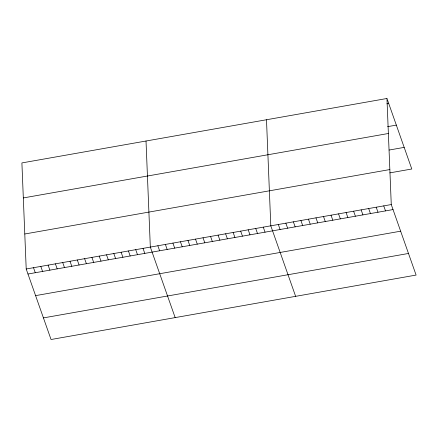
<?xml version="1.0" encoding="UTF-8"?>
<svg xmlns="http://www.w3.org/2000/svg" width="438" height="438" viewBox="0 0 438 438"><rect width="100%" height="100%" fill="white"/><g stroke="black" fill="none" stroke-linecap="round" stroke-linejoin="round"><path stroke-width="0.66" d="M386.957 98.484L21.9 162.925L26.209 268.998L51.043 339.516L416.1 275.075L391.265 204.557L386.957 98.484L411.791 169.002L389.831 172.879M386.842 103.833L388.725 103.499M387.553 126.664L396.335 125.115M23.323 197.932L388.38 133.491M389.119 150.042L404.181 147.387M24.785 233.996L389.847 169.555M26.209 268.998L391.265 204.557M27.977 274.013L393.034 209.572M35.587 295.628L400.644 231.187M43.428 317.9L408.49 253.46M383.737 205.887L385.506 210.902M376.209 207.218L377.978 212.233M368.681 208.543L370.444 213.558M361.147 209.873L362.916 214.888M353.619 211.204L355.388 216.219M346.091 212.534L347.86 217.549M338.563 213.859L340.326 218.874M331.035 215.189L332.798 220.204M323.501 216.52L325.27 221.535M315.973 217.85L317.742 222.865M308.445 219.175L310.214 224.19M300.917 220.506L302.68 225.521M293.383 221.836L295.152 226.851M285.855 223.166L287.624 228.182M278.327 224.491L280.096 229.512M295.628 296.34L270.799 225.822L266.49 119.749M263.271 227.152L265.034 232.167M255.737 228.483L257.506 233.498M248.209 229.808L249.978 234.828M240.681 231.138L242.449 236.153M233.153 232.469L234.916 237.484M225.619 233.799L227.388 238.814M218.091 235.129L219.86 240.144M210.563 236.454L212.331 241.469M203.035 237.785L204.798 242.8M195.507 239.115L197.27 244.13M187.973 240.446L189.742 245.461M180.445 241.771L182.213 246.786M172.917 243.101L174.685 248.116M165.389 244.431L167.152 249.446M157.861 245.762L159.624 250.777M175.162 317.605L150.327 247.087L146.018 141.014M143.029 248.379L144.792 253.394M135.725 249.665L137.494 254.681M128.427 250.958L130.19 255.973M121.123 252.244L122.892 257.259M113.825 253.531L115.588 258.546M106.522 254.823L108.29 259.838M99.218 256.11L100.986 261.125M91.92 257.402L93.683 262.417M84.616 258.688L86.385 263.703M77.318 259.975L79.081 264.99M70.014 261.267L71.783 266.282M62.716 262.554L64.479 267.569M55.412 263.846L57.181 268.861M48.114 265.132L49.877 270.147M40.811 266.419L42.579 271.434M33.512 267.711L35.275 272.726"/></g></svg>
